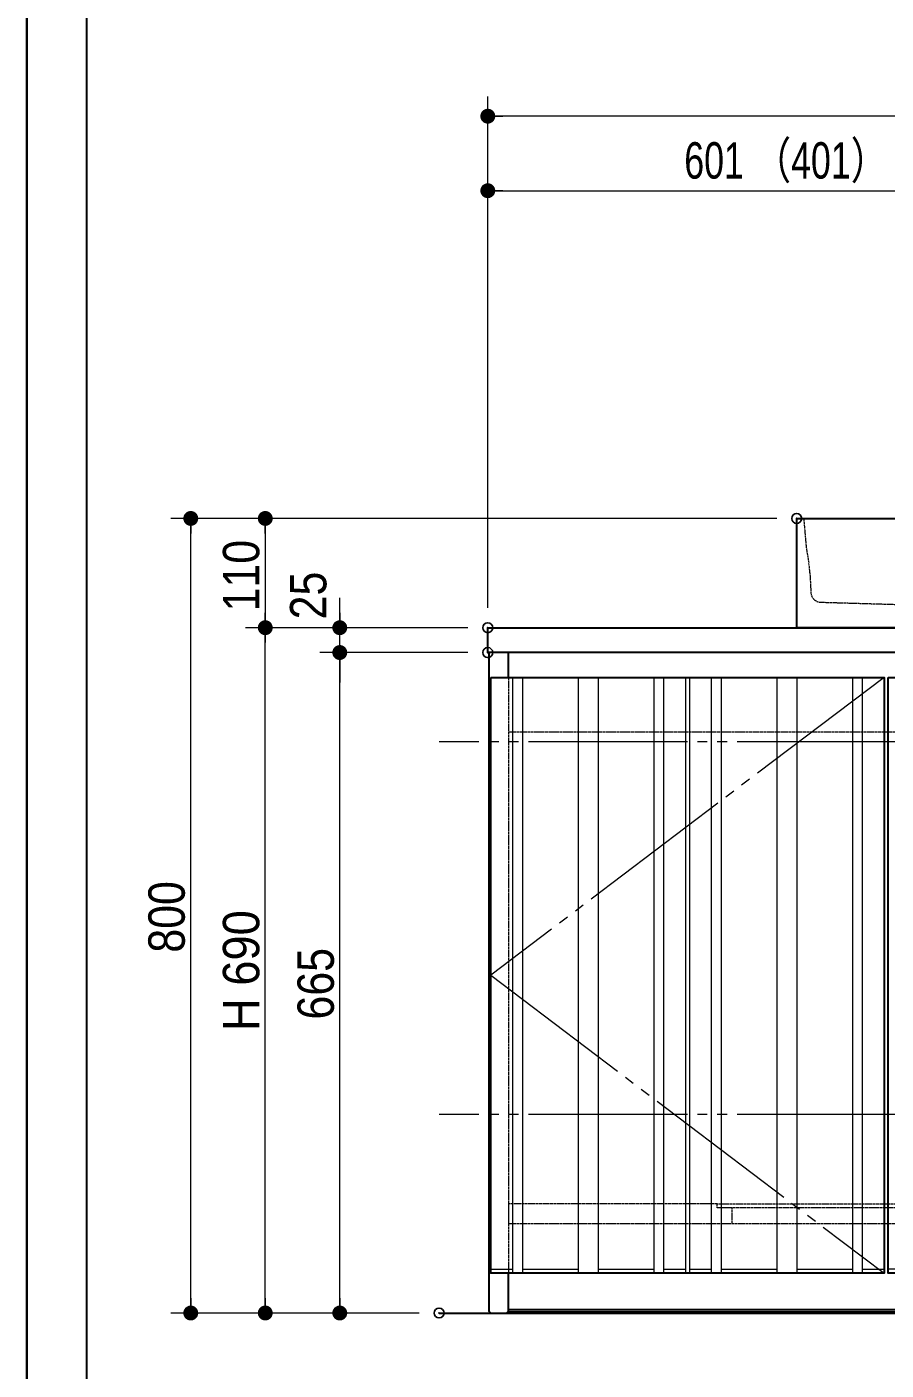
# Model space of a CAD drawing. Units: millimetres, scale not verified. Extents: x -6062 to 6062, y -3045 to 3045.
# Drawn here: x -5788 to -4922, y -2128 to -775 of the extents above; entities that cross this region are included whole.
import ezdxf
from ezdxf.enums import TextEntityAlignment as Align

# ---------------------------------------------------------------- set-up
doc = ezdxf.new("R2010")
doc.units = ezdxf.units.MM
doc.header["$LTSCALE"] = 20
doc.header["$PDMODE"] = 32
doc.header["$PDSIZE"] = 10
doc.linetypes.add('USER2', pattern=[1.11, 0.71, -0.4])
doc.linetypes.add('USER3', pattern=[10.5, 8, -0.5, 0.5, -0.5, 0.5, -0.5])
for name, color, linetype, lineweight in [('0-0_1図面枠', 7, 'Continuous', 20), ('0-2_5ボウル・キャビネット', 7, 'Continuous', 15), ('0-3_2寸法-1', 7, 'Continuous', 15), ('0-4_0', 7, 'Continuous', 25), ('0-6_2寸法-2', 7, 'Continuous', 15)]:
    doc.layers.add(name, color=color, linetype=linetype, lineweight=lineweight)
doc.layers.add('0-5_Defpoints', color=7, linetype='Continuous')
doc.styles.add('ＭＳ Ｐゴシック', font='')
doc.styles.get('ＭＳ Ｐゴシック').set_extended_font_data('MS PGothic')

# ---------------------------------------------------------------- blocks, each defined once
blk = doc.blocks.new('グループ-4')
at = {"layer": '0-0_1図面枠', "lineweight": 30}
blk.add_line((-78800, 41000), (-78800, -48600), dxfattribs=at)
blk = doc.blocks.new('_Dot')
at = {"layer": '0-4_0'}
blk.add_line((-10, 0), (-20, 0), dxfattribs=at)
for points in [[(0, 0), (-10, 0), (-9.92, 1.25)], [(0, 0), (-9.92, -1.25), (-10, 0)], [(0, 0), (-9.92, 1.25), (-9.69, 2.49)], [(0, 0), (-9.69, -2.49), (-9.92, -1.25)], [(0, 0), (-9.69, 2.49), (-9.3, 3.68)], [(0, 0), (-9.3, -3.68), (-9.69, -2.49)], [(0, 0), (-9.3, 3.68), (-8.76, 4.82)], [(0, 0), (-8.76, -4.82), (-9.3, -3.68)], [(0, 0), (-8.76, 4.82), (-8.09, 5.88)], [(0, 0), (-8.09, -5.88), (-8.76, -4.82)], [(0, 0), (-8.09, 5.88), (-7.29, 6.85)], [(0, 0), (-7.29, -6.85), (-8.09, -5.88)], [(0, 0), (-7.29, 6.85), (-6.37, 7.71)], [(0, 0), (-6.37, -7.71), (-7.29, -6.85)], [(0, 0), (-6.37, 7.71), (-5.36, 8.44)], [(0, 0), (-5.36, -8.44), (-6.37, -7.71)], [(0, 0), (-5.36, 8.44), (-4.26, 9.05)], [(0, 0), (-4.26, -9.05), (-5.36, -8.44)], [(0, 0), (-4.26, 9.05), (-3.09, 9.51)], [(0, 0), (-3.09, -9.51), (-4.26, -9.05)], [(0, 0), (-3.09, 9.51), (-1.87, 9.82)], [(0, 0), (-1.87, -9.82), (-3.09, -9.51)], [(0, 0), (-1.87, 9.82), (-0.63, 9.98)], [(0, 0), (-0.63, -9.98), (-1.87, -9.82)], [(0, 0), (-0.63, 9.98), (0.63, 9.98)], [(0, 0), (0.63, -9.98), (-0.63, -9.98)], [(0, 0), (0.63, 9.98), (1.87, 9.82)], [(0, 0), (1.87, 9.82), (3.09, 9.51)], [(0, 0), (3.09, 9.51), (4.26, 9.05)], [(0, 0), (4.26, 9.05), (5.36, 8.44)], [(0, 0), (5.36, 8.44), (6.37, 7.71)], [(0, 0), (6.37, 7.71), (7.29, 6.85)], [(0, 0), (7.29, 6.85), (8.09, 5.88)], [(0, 0), (8.09, 5.88), (8.76, 4.82)], [(0, 0), (8.76, 4.82), (9.3, 3.68)], [(0, 0), (9.3, 3.68), (9.69, 2.49)], [(0, 0), (9.69, 2.49), (9.92, 1.25)], [(0, 0), (9.92, 1.25), (10, 0)], [(0, 0), (1.87, -9.82), (0.63, -9.98)], [(0, 0), (3.09, -9.51), (1.87, -9.82)], [(0, 0), (4.26, -9.05), (3.09, -9.51)], [(0, 0), (5.36, -8.44), (4.26, -9.05)], [(0, 0), (6.37, -7.71), (5.36, -8.44)], [(0, 0), (7.29, -6.85), (6.37, -7.71)], [(0, 0), (8.09, -5.88), (7.29, -6.85)], [(0, 0), (8.76, -4.82), (8.09, -5.88)], [(0, 0), (9.3, -3.68), (8.76, -4.82)], [(0, 0), (9.69, -2.49), (9.3, -3.68)], [(0, 0), (9.92, -1.25), (9.69, -2.49)], [(0, 0), (10, 0), (9.92, -1.25)]]:
    blk.add_solid(points, dxfattribs=at)
blk = doc.blocks.new('グループ-44')
at = {"layer": '0-2_5ボウル・キャビネット', "linetype": 'USER2'}
for p, q in [((-70300, -28600), (-70300, -40600)), ((-47100, -28600), (-47100, -40600)), ((-70300, -29700), (-47100, -29700)), ((-65800, -39600), (-51600, -39600))]:
    blk.add_line(p, q, dxfattribs=at)
for points in [[(-70300, -39600), (-65800, -39600), (-65800, -39280), (-66100, -39280), (-66100, -39200), (-70300, -39200)], [(-66100, -39200), (-51300, -39200), (-51300, -39280), (-66100, -39280)], [(-51300, -39280), (-51600, -39280), (-51600, -39600), (-47100, -39600), (-47100, -39200), (-51300, -39200)]]:
    blk.add_lwpolyline(points, close=True, dxfattribs=at)
blk = doc.blocks.new('グループ-45')
at = {"layer": '0-2_5ボウル・キャビネット', "lineweight": 30}
blk.add_line((-70300, -41360), (-47100, -41360), dxfattribs=at)
for points in [[(-70720, -27600), (-46680, -27600), (-46680, -28100), (-70720, -28100)], [(-70660, -28600), (-62740, -28600), (-62740, -40600), (-70660, -40600)], [(-62660, -28600), (-54740, -28600), (-54740, -40600), (-62660, -40600)], [(-46740, -40600), (-54660, -40600), (-54660, -28600), (-46740, -28600)]]:
    blk.add_lwpolyline(points, close=True, dxfattribs=at)
for points in [[(-70300, -28600), (-70300, -28100), (-70700, -28100), (-70700, -41360), (-70660, -41400), (-70340, -41400), (-70300, -41360), (-70300, -40600)], [(-47100, -28600), (-47100, -28100), (-46700, -28100), (-46700, -41360), (-46740, -41400), (-47060, -41400), (-47100, -41360), (-47100, -40600)]]:
    blk.add_lwpolyline(points, dxfattribs=at)
blk = doc.blocks.new('グループ-46')
at = {"layer": '0-2_5ボウル・キャビネット', "lineweight": 9}
for p, q in [((-70220, -28600), (-70220, -40600)), ((-70020, -28600), (-70020, -40600)), ((-68900, -28600), (-68900, -40600)), ((-68500, -28600), (-68500, -40600)), ((-67380, -28600), (-67380, -40600)), ((-67180, -28600), (-67180, -40600)), ((-66740, -28600), (-66740, -40600)), ((-66660, -28600), (-66660, -40600)), ((-66220, -28600), (-66220, -40600)), ((-66020, -28600), (-66020, -40600)), ((-64900, -28600), (-64900, -40600)), ((-64500, -28600), (-64500, -40600)), ((-63380, -28600), (-63380, -40600)), ((-63180, -28600), (-63180, -40600)), ((-62220, -28600), (-62220, -40600)), ((-62020, -28600), (-62020, -40600)), ((-60900, -28600), (-60900, -40600)), ((-60500, -28600), (-60500, -40600)), ((-59380, -28600), (-59380, -40600)), ((-59180, -28600), (-59180, -40600)), ((-58740, -28600), (-58740, -40600)), ((-58660, -28600), (-58660, -40600)), ((-58220, -28600), (-58220, -40600)), ((-58020, -28600), (-58020, -40600)), ((-56900, -28600), (-56900, -40600)), ((-56500, -28600), (-56500, -40600)), ((-55380, -28600), (-55380, -40600)), ((-55180, -28600), (-55180, -40600)), ((-54220, -28600), (-54220, -40600)), ((-54020, -28600), (-54020, -40600)), ((-52900, -28600), (-52900, -40600)), ((-52500, -28600), (-52500, -40600)), ((-51380, -28600), (-51380, -40600)), ((-51180, -28600), (-51180, -40600)), ((-50740, -28600), (-50740, -40600)), ((-50660, -28600), (-50660, -40600)), ((-50220, -28600), (-50220, -40600)), ((-50020, -28600), (-50020, -40600)), ((-48900, -28600), (-48900, -40600)), ((-48500, -28600), (-48500, -40600)), ((-47380, -28600), (-47380, -40600)), ((-47180, -28600), (-47180, -40600)), ((-70660, -40520), (-70220, -40520)), ((-70020, -40520), (-68900, -40520)), ((-68500, -40520), (-67380, -40520)), ((-67180, -40520), (-66740, -40520)), ((-66660, -40520), (-66220, -40520)), ((-66020, -40520), (-64900, -40520)), ((-64500, -40520), (-63380, -40520)), ((-63180, -40520), (-62740, -40520)), ((-62220, -40520), (-62660, -40520)), ((-60900, -40520), (-62020, -40520)), ((-59380, -40520), (-60500, -40520)), ((-58740, -40520), (-59180, -40520)), ((-58220, -40520), (-58660, -40520)), ((-56900, -40520), (-58020, -40520)), ((-55380, -40520), (-56500, -40520)), ((-54740, -40520), (-55180, -40520)), ((-54220, -40520), (-54660, -40520)), ((-52900, -40520), (-54020, -40520)), ((-51380, -40520), (-52500, -40520)), ((-50740, -40520), (-51180, -40520)), ((-50220, -40520), (-50660, -40520)), ((-48900, -40520), (-50020, -40520)), ((-47380, -40520), (-48500, -40520)), ((-46740, -40520), (-47180, -40520))]:
    blk.add_line(p, q, dxfattribs=at)
blk = doc.blocks.new('グループ-47')
at = {"layer": '0-2_5ボウル・キャビネット'}
blk.add_line((-70300, -41320), (-47100, -41320), dxfattribs=at)
for name in ['グループ-45', 'グループ-46', 'グループ-44']:
    blk.add_blockref(name, (0, 0), dxfattribs=at)
blk = doc.blocks.new('グループ-51')
at = {"layer": '0-2_5ボウル・キャビネット', "linetype": 'USER2'}
for p, q in [((-64360, -25400), (-64313.1, -25936.3)), ((-53086.9, -25936.3), (-53040, -25400)), ((-64296.9, -26063.1), (-64255.3, -26309.3)), ((-53144.7, -26309.3), (-53103.1, -26063.1)), ((-64235.2, -26491.8), (-64214, -26896.7)), ((-53186, -26896.7), (-53164.8, -26491.8))]:
    blk.add_line(p, q, dxfattribs=at)
at = {"layer": '0-2_5ボウル・キャビネット', "lineweight": 30}
blk.add_lwpolyline([(-64500, -25400), (-52900, -25400), (-52900, -27600), (-64500, -27600)], close=True, dxfattribs=at)
at = {"layer": '0-2_5ボウル・キャビネット', "linetype": 'USER2'}
blk.add_lwpolyline([(-64020.1, -27086.1), (-59321.3, -27223.8), (-59150, -27340), (-59150, -27500), (-58250, -27500), (-58250, -27340), (-58078.7, -27223.8), (-53379.9, -27086.1)], dxfattribs=at)
for centre, radius, start, end in [((-62719.2, -25796.8), 1600, 185, 189.57937), ((-54680.8, -25796.8), 1600, 350.42063, 355), ((-65833, -26575.6), 1600, 3, 9.57937), ((-51567, -26575.6), 1600, 170.42063, 177), ((-64014.2, -26886.2), 200, 183, 268.32204), ((-53385.8, -26886.2), 200, 271.67796, 357)]:
    blk.add_arc(centre, radius, start, end, dxfattribs=at)
blk = doc.blocks.new('グループ-2')
at = {"layer": '0-0_1図面枠', "lineweight": 35}
blk.add_lwpolyline([(-80000, 55400), (80000, 55400), (80000, -55400), (-80000, -55400)], close=True, dxfattribs=at)

msp = doc.modelspace()

# ---------------------------------------------------------------- linework, layer by layer
at = {"layer": '0-2_5ボウル・キャビネット', "linetype": 'USER3'}
for p, q in [((-4072.5, -1495), (-5372.5, -1495)), ((-4072.5, -1870), (-5372.5, -1870))]:
    msp.add_line(p, q, dxfattribs=at)
at = {"layer": '0-2_5ボウル・キャビネット', "lineweight": 30}
msp.add_line((-5372.5, -2070), (-4072.5, -2070), dxfattribs=at)
at = {"layer": '0-2_5ボウル・キャビネット', "linetype": 'USER3'}
msp.add_lwpolyline([(-4924.5, -1430), (-5320.5, -1730), (-4924.5, -2030)], dxfattribs=at)
at = {"layer": '0-3_2寸法-1'}
for p, q in [((-5323.5, -920), (-5323.5, -845)), ((-4136.51, -865), (-5308.49, -865)), ((-5323.5, -1360), (-5323.5, -920)), ((-5308.49, -940), (-4737.51, -940)), ((-5567.5, -1270), (-5642.5, -1270)), ((-5032.5, -1270), (-5567.5, -1270)), ((-5622.5, -2054.99), (-5622.5, -1285.01)), ((-5547.5, -1285.01), (-5547.5, -1364.99)), ((-5343.5, -1380), (-5567.5, -1380)), ((-5492.5, -1380), (-5567.5, -1380)), ((-5547.5, -2054.99), (-5547.5, -1395.01)), ((-5343.5, -1405), (-5492.5, -1405)), ((-5472.5, -2054.99), (-5472.5, -1420.01)), ((-5567.5, -2070), (-5642.5, -2070)), ((-5492.5, -2070), (-5567.5, -2070)), ((-5392.5, -2070), (-5492.5, -2070))]:
    msp.add_line(p, q, dxfattribs=at)
at = {"layer": '0-5_Defpoints'}
for p in [(-5323.5, -865), (-5323.5, -940), (-5622.5, -1270), (-5547.5, -1270), (-5012.5, -1270), (-5547.5, -1380), (-5547.5, -1380), (-5472.5, -1380), (-5472.5, -1380), (-5323.5, -1380), (-5472.5, -1405), (-5323.5, -1405), (-5547.5, -2070), (-5472.5, -2070), (-5372.5, -2070)]:
    msp.add_point(p, dxfattribs=at)
at = {"layer": '0-6_2寸法-2'}
for p, q in [((-5472.5, -1364.99), (-5472.5, -1349.99)), ((-5343.5, -1380), (-5492.5, -1380)), ((-5472.5, -1405), (-5472.5, -1380)), ((-5343.5, -1405), (-5492.5, -1405)), ((-5472.5, -1420.01), (-5472.5, -1435.01))]:
    msp.add_line(p, q, dxfattribs=at)

# ---------------------------------------------------------------- block references
at = {"layer": '0-0_1図面枠', "xscale": 0.05, "yscale": 0.05}
for name in ['グループ-2', 'グループ-4']:
    msp.add_blockref(name, (-1787.5, 0), dxfattribs=at)
at = {"layer": '0-2_5ボウル・キャビネット', "xscale": 0.05, "yscale": 0.05}
for name in ['グループ-51', 'グループ-47']:
    msp.add_blockref(name, (-1787.5, 0), dxfattribs=at)
at = {"layer": '0-3_2寸法-1', "xscale": 0.7503418, "yscale": 0.7503418}
for p, rotation in [((-5323.5, -865), 180), ((-5323.5, -940), 180), ((-5622.5, -1270), 90), ((-5547.5, -1270), 90), ((-5547.5, -1380), 270), ((-5547.5, -1380), 90), ((-5472.5, -1405), 90), ((-5622.5, -2070), 270), ((-5547.5, -2070), 270), ((-5472.5, -2070), 270)]:
    msp.add_blockref('_Dot', p, dxfattribs=dict(at, rotation=rotation))
at = {"layer": '0-6_2寸法-2', "xscale": 0.7503418, "yscale": 0.7503418}
for p, rotation in [((-5472.5, -1380), 270), ((-5472.5, -1405), 90)]:
    msp.add_blockref('_Dot', p, dxfattribs=dict(at, rotation=rotation))

# ---------------------------------------------------------------- texts
at = {"layer": '0-3_2寸法-1', "style": 'ＭＳ Ｐゴシック', "width": 0.75}
msp.add_text('601 （401）', height=36.66, dxfattribs=at).set_placement((-5125.7, -938.81), align=Align.BOTTOM_LEFT)
at = {"layer": '0-3_2寸法-1', "style": 'ＭＳ Ｐゴシック'}
for s, width, p in [('110', 0.9, (-5542.54, -1363.61)), ('800', 0.9, (-5617.54, -1707.18)), ('H 690', 0.95, (-5542.54, -1785.99)), ('665', 0.9, (-5467.44, -1774.49))]:
    msp.add_text(s, height=36.66, rotation=90, dxfattribs=dict(at, width=width)).set_placement(p, align=Align.BOTTOM_LEFT)
at = {"layer": '0-6_2寸法-2', "style": 'ＭＳ Ｐゴシック', "width": 0.9}
msp.add_text('25', height=36.66, rotation=90, dxfattribs=at).set_placement((-5474.98, -1371.59), align=Align.BOTTOM_LEFT)

doc.saveas('drawing.dxf')
